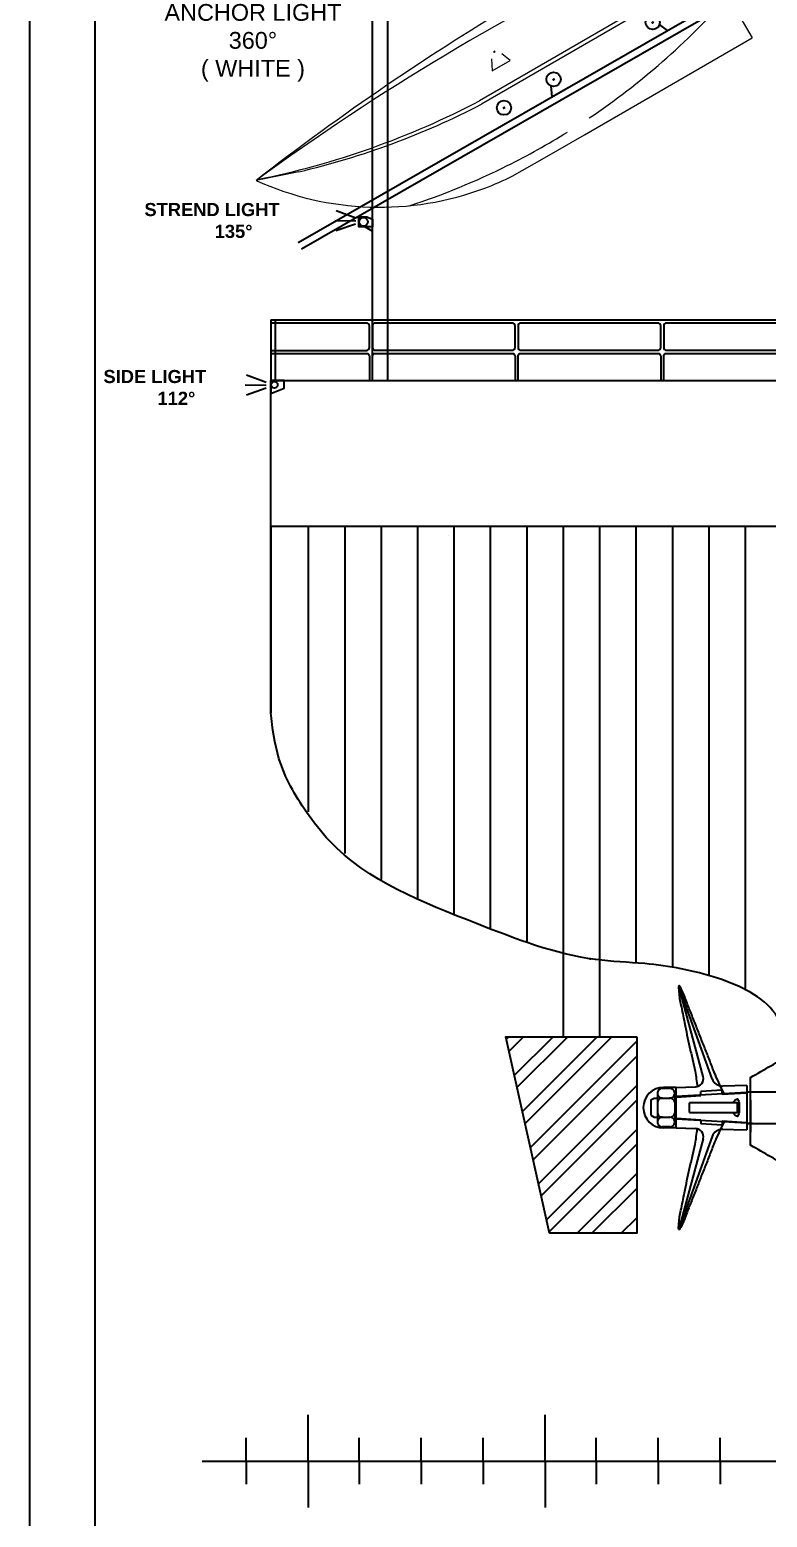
# Model space of a CAD drawing. Header units: millimetres. Extents: x 2592 to 2762, y 1632 to 1753.
# Drawn here: x 2591.74 to 2603, y 1718.48 to 1741.2 of the extents above; entities that cross this region are included whole.
import ezdxf

# ---------------------------------------------------------------- set-up
doc = ezdxf.new("R2010")
doc.units = ezdxf.units.MM
doc.linetypes.add('ACAD_ISO02W100', pattern=[15, 12, -3])
for name, color, linetype in [('-1', 7, 'Continuous'), ('14', 7, 'Continuous'), ('15', 7, 'Continuous'), ('Layer3', 7, 'Continuous'), ('p1', 1, 'Continuous')]:
    doc.layers.add(name, color=color, linetype=linetype)
doc.layers.add('16. Life Boats', color=2, linetype='Continuous', lineweight=20)
doc.styles.add('gurit', font='Arial.ttf', dxfattribs={"height": 0.00225})

# ---------------------------------------------------------------- blocks, each defined once
blk = doc.blocks.new('life boats')
at = {"layer": '16. Life Boats'}
for p, q in [((1.261953098092392, 0.9403464712722704), (1.269126946203225, 0.9445009868694827)), ((1.269126946203225, 0.9445009868694827), (1.274943268039079, 0.9344575995141707)), ((1.263181507681777, 0.9398664927405548), (1.267509578878108, 0.9423729633284453)), ((1.267129364928278, 0.942152774001595), (1.268844420935541, 0.9391912852286546)), ((1.267509578878108, 0.9423729633284453), (1.26922463488537, 0.9394114745552721)), ((1.25914495922723, 0.9339423073833819), (1.261953098092392, 0.9403464712722704)), ((1.264734371616087, 0.9376623403574988), (1.265907745819819, 0.9406053181128875)), ((1.264755513522123, 0.9387019628253833), (1.265285134462222, 0.9401325477563147)), ((1.272450558680856, 0.9387619083806417), (1.276754867547356, 0.9412546177388353)), ((1.275569830831654, 0.9366840812280783), (1.281268760859665, 0.9399844429477594)), ((1.276754867547356, 0.9412546177388353), (1.283402092502617, 0.929776460761415)), ((1.281268760859665, 0.9399844429477594), (1.281909154114943, 0.9389426528363324)), ((1.281896452884237, 0.9389633151660453), (1.254508658452822, 0.9231025083332277)), ((1.26186698839469, 0.9351505177255963), (1.263181507681777, 0.9398664927405548)), ((1.26922463488537, 0.9394114745552721), (1.264184822428786, 0.9364928206984545)), ((1.265539606212686, 0.9384185778768507), (1.266043184968923, 0.9398121725371816)), ((1.273281461800263, 0.9373271387583296), (1.274716231422546, 0.938158041877708)), ((1.274716231422546, 0.938158041877708), (1.276170311881393, 0.9356471950390618)), ((1.264184822428786, 0.9364928206984545), (1.26186698839469, 0.9351505177255963)), ((1.274943268039079, 0.9344575995141707), (1.254716384232674, 0.9227438159277147)), ((1.265651061161352, 0.919496491708392), (1.283402092502617, 0.929776460761415)), ((1.255776125465567, 0.9275566034695144), (1.255868485253818, 0.926294535230299)), ((1.255868485253818, 0.926294535230299), (1.257776242075186, 0.9273901567722856)), ((1.255983548139619, 0.9282725840553244), (1.256176298340597, 0.9283832801723688)), ((1.256024575181586, 0.9284243072144233), (1.256135271298747, 0.9282315570132993)), ((1.257776242075186, 0.9273901567722856), (1.256876148974803, 0.928097138818855)), ((1.261420652680845, 0.9170622550102485), (1.265651061161352, 0.919496491708392)), ((1.257992037637207, 0.9151258399665017), (1.261420652680845, 0.9170622550102193))]:
    blk.add_line(p, q, dxfattribs=at)
at = {"layer": '16. Life Boats', "ltscale": 0.5}
blk.add_line((1.235358275427531, 0.91558850725575), (1.230842239647104, 0.9146657179252721), dxfattribs=at)
at = {"layer": '16. Life Boats'}
for centre, radius, start, end in [((1.382154697560054, 0.708153420542257), 0.2560132592071531, 115.4527985637842, 126.2303954061974), ((1.396537308336982, 0.7018010067977078), 0.2697521844797058, 120.619080614978, 127.8973874550057), ((1.223055322620018, 0.9853329111853154), 0.07718698878699125, 303.9344563405582, 318.4883212244367), ((1.213577158667311, 1.001312175802049), 0.0882727230535804, 281.3769311907484, 297.6379982901694), ((1.21649792589089, 0.9963772103399163), 0.08296099885289318, 283.1405140436311, 297.4309839988821), ((1.21649792589089, 0.9963772103399163), 0.08296099885289318, 283.1405140436311, 297.4309839988821), ((1.223055322619901, 0.9853329111855196), 0.0771869887872427, 296.4683170481944, 301.895455503012), ((1.243933030359262, 0.943460899889738), 0.03163117617940778, 245.5526290542417, 290.6348635649205), ((1.223055322620018, 0.9853329111853154), 0.07718698878699125, 288.1575567839378, 296.4683170481944), ((1.243933030359262, 0.943460899889738), 0.03163117617940978, 290.6348635649205, 296.3892290621223)]:
    blk.add_arc(centre, radius, start, end, dxfattribs=at)
blk = doc.blocks.new('A$C7FA52DDC')
at = {"lineweight": 30}
for p, q in [((5.439657607457578, 5.630268637068355), (5.202953838280935, 5.766073505279962)), ((6.022537397707682, 5.630268637068355), (6.259241166884324, 5.766073505279962)), ((5.400044801147972, 5.520506397003771), (5.131168015454167, 5.5671637724692)), ((6.062150204016719, 5.520506397003771), (6.331026989711093, 5.5671637724692)), ((5.400361836453074, 5.40381525228571), (5.131742542786613, 5.355697566932974)), ((6.061833168715028, 5.40381525228571), (6.330452462378647, 5.355697566932974)), ((5.44057047422976, 5.294269877138902), (5.204608123809551, 5.157180833965128)), ((6.021624530935499, 5.294269877138902), (6.257586881355708, 5.157180833965128))]:
    blk.add_line(p, q, dxfattribs=at)
for p, q in [((5.591799261383501, 5.673059822921402), (5.591799261383501, 5.714225725326003)), ((5.8703957437738, 5.673059822921402), (5.8703957437738, 5.714225725326003)), ((10.86927303487508, 5.737542151256037), (10.86937063637984, 5.60772263101461)), ((10.91189109967937, 5.780192269402903), (11.98371894033167, 5.780192269402903)), ((10.99719136010359, 5.694956115701359), (11.56159606400914, 5.694956115701359)), ((11.2888403721727, 5.694956115701359), (11.94110086348681, 5.694956115701359)), ((11.94110086348681, 5.694956115701359), (11.94110086348681, 5.396629577759029)), ((12.02633701718847, 5.737574192564068), (12.02633701718847, 4.736476994579277)), ((12.02633701718847, 5.737574192564068), (12.06895509403333, 5.737574192564068)), ((12.06895509403333, 5.737574192564068), (12.06895509403333, 5.0130668861147)), ((12.49513586253195, 5.737574192564068), (12.49513586253195, 5.0130668861147)), ((12.49513586253195, 5.737574192564068), (12.53775393937681, 5.737574192564068)), ((12.53775393938875, 5.737574192564068), (12.53775393936431, 5.0130668861147)), ((12.62299009307847, 5.737574192564068), (12.62299009307847, 4.544268040765644)), ((10.87429063482753, 5.587876134458554), (11.22233865898616, 4.927830732388827)), ((10.95459093087109, 5.628848965082568), (10.95457329528793, 5.652305997536075)), ((10.95951092931822, 5.609002468541291), (11.07149711209311, 5.396629577759029)), ((11.07149711209311, 5.396629577759029), (11.56159606400914, 5.396629577759029)), ((11.2888403721727, 5.396629577759029), (11.94110086348681, 5.396629577759029)), ((11.94110086348681, 5.378062368922826), (11.94110086348681, 5.23607656659641)), ((5.521097502577648, 5.211893920516502), (5.521097502577648, 5.204893920516213)), ((6.475323021123616, 5.211893920516502), (5.521097502577648, 5.211893920516502)), ((6.291097502589567, 5.169893920516586), (5.556097502577957, 5.169893920516586)), ((5.591799261383501, 5.253059822920875), (5.591799261383501, 5.211893920516502)), ((5.8703957437738, 5.253059822920875), (5.8703957437738, 5.211893920516502)), ((6.291097502587293, 4.865431451209986), (5.923597502583478, 5.169893920516586)), ((10.60482552124293, 5.173037376309082), (10.62464371928493, 5.184418934188614)), ((10.60904384131826, 5.188637254272578), (10.6204253991971, 5.168819056227846)), ((10.61985530618907, 5.289761278875346), (11.32195472373022, 5.289685334806279)), ((10.63916698140796, 5.280643948005434), (11.29724142404635, 5.283140199629258)), ((11.1164429215601, 5.311393424056803), (11.56159606400914, 5.311393424056803)), ((11.1164429215601, 5.311393424056803), (11.27375325469566, 5.0130668861147)), ((11.2888403721727, 5.311393424056803), (11.94110086348681, 5.311393424056803)), ((11.30563428348674, 5.173037376309082), (11.32545248152931, 5.184418934188614)), ((11.30985260357457, 5.188637254272578), (11.32123416146536, 5.168819056227846)), ((11.94110086348681, 5.311393424056803), (11.94110086348681, 5.0130668861147)), ((5.404176470581008, 1.648159917776809), (11.19737022887458, 4.975181374669717)), ((10.67277755665865, 5.126848358727727), (10.68415911455, 5.107030160709598)), ((11.22880744522868, 5.098303039816926), (11.94110086348681, 5.098303039816926)), ((11.27375325469566, 5.0130668861147), (11.94110086348681, 5.0130668861147)), ((11.27375325469566, 5.0130668861147), (11.94110086348681, 5.0130668861147)), ((12.06895509403333, 5.0130668861147), (12.53775393937681, 5.0130668861147)), ((12.53775393937681, 5.036801278611563), (12.53775393937681, 4.772843434644244)), ((12.62299009307847, 5.101061351740725), (12.62299009307847, 5.020633288789611)), ((12.62299009307847, 4.996784871426769), (12.62299009307847, 4.760116737061196)), ((5.44662524893093, 1.574245757304141), (11.28607287412857, 4.927830732388827)), ((10.75771265544384, 4.857903833401394), (10.7672089079214, 4.728140449729779)), ((10.7672089079214, 4.728140449729779), (10.96336072662078, 4.840790110144042)), ((10.77903944839685, 4.931519554517706), (10.79885764643942, 4.942901112397237)), ((10.78325776847217, 4.947119432478473), (10.79463932636352, 4.92730123443647)), ((10.96336072662078, 4.840790110144042), (10.87081491750647, 4.913480619031759)), ((11.22233865898616, 4.927830732388827), (11.94110086348681, 4.927830732388827)), ((11.94110086347431, 4.927830732388827), (11.9411008634783, 4.119253951442182)), ((12.02633701718847, 4.927830732388827), (12.53775393919719, 4.927830732385871)), ((12.02633701718847, 4.757358425008931), (12.05403466412386, 4.757358425008931)), ((12.02633701718847, 4.757358425008931), (12.02633701718847, 4.288559579665787)), ((12.02633701717653, 4.757358425008931), (12.33769662598755, 4.757358425008931)), ((12.02633701718847, 4.714740348145767), (12.2964150801395, 4.714740348131215)), ((12.29507854911825, 4.714740348131215), (12.2964150801395, 4.714740348131215)), ((12.2964150801395, 4.714740348131215), (12.34240694035842, 4.714740348128032)), ((12.33769662598755, 4.757358425008931), (12.38480419819533, 4.757358425008931)), ((12.34240694035842, 4.714740348128032), (12.53775393937681, 4.714740348115754)), ((12.36564245093101, 4.757358425008931), (12.53775393937681, 4.757358425008931)), ((12.53775393937681, 4.786943426735604), (12.53775393937681, 4.695856664063683)), ((12.53775393937681, 4.714740348115754), (12.53775393937681, 4.481304782807399)), ((12.62299009307847, 4.616471123637609), (12.62299009307847, 4.615134592601578)), ((12.62299009307847, 4.615134592601578), (12.62299009307847, 4.566540936505987)), ((10.16639937188964, 4.51831360664363), (10.1758956243672, 4.388550222945412)), ((10.1758956243672, 4.388550222945412), (10.37204744305464, 4.501199883359448)), ((10.18772616483128, 4.591929327733112), (10.20754436288465, 4.603310885636517)), ((10.19194448491854, 4.607529205720709), (10.20332604280989, 4.587711007651876)), ((10.37204744305464, 4.501199883359448), (10.27950163394033, 4.573890392250121)), ((12.02633701718847, 4.544268040769055), (12.53630088608114, 4.544268040765644)), ((12.02633701718847, 4.501649963905663), (12.53728441740955, 4.501649963905663)), ((12.17281790920348, 4.544268040769055), (12.33668303185917, 4.544268040769055)), ((12.53775393937681, 4.481304782807399), (12.53775393937681, 4.118087272285663)), ((12.62299009307847, 4.566540936505987), (12.62299009307847, 4.367693097625931)), ((9.624314866533526, 4.268363164221171), (9.644133064575529, 4.279744722100702)), ((9.628533186596345, 4.283963042181711), (9.639914744488268, 4.264144844139935)), ((11.94110086348681, 4.421750931771328), (11.94110086348681, 4.119253951442173)), ((12.02633701720041, 4.331177656528723), (12.53775393937681, 4.331177656528723)), ((12.02633701718847, 4.288559579665787), (12.53775393937681, 4.288559579666014)), ((12.02633701718847, 4.288559579665787), (12.02633701718847, 4.118087272285663)), ((12.16709401232643, 4.331177656528723), (12.21849103248113, 4.331177656528723)), ((12.53775393937681, 4.282456943927116), (12.53775393937785, 4.118638936371034)), ((12.62299009307847, 4.367693097625931), (12.62299009308157, 4.118551077075153)), ((9.808636144733017, 4.177633719847506), (9.716090335618135, 4.250324228762054)), ((8.441688299422283, 3.589182710659713), (8.461506497463718, 3.600564268539472)), ((8.445906619485102, 3.604782588620708), (8.457288177377025, 3.584964390578705)), ((8.420361506459615, 3.515566989588876), (8.429857758937176, 3.385803605843137)), ((8.429857758937176, 3.385803605843137), (8.626009577636554, 3.498453266281047)), ((7.850375015870926, 3.249592483872846), (7.870193213900423, 3.260974041752604)), ((7.854593335934313, 3.26519236183384), (7.865974893825099, 3.245374163788654))]:
    blk.add_line(p, q)
at = {"linetype": 'ACAD_ISO02W100', "ltscale": 8}
for p, q in [((6.291097502589567, -1.378085130454565e-07), (6.291097502589567, 5.211893920516502)), ((6.475323021123616, -1.378085130454565e-07), (6.475323021123616, 5.211893920516502))]:
    blk.add_line(p, q, dxfattribs=at)
at = {"lineweight": 30}
for points in [[(5.870395743778348, 5.714225725326457), (5.591799261382933, 5.714225725326457)], [(5.775526818084503, 5.714225725326457), (5.775526818084503, 5.779867742772637), (5.686668187097242, 5.779867742772637), (5.686668187097242, 5.714225725326457)], [(5.870395743785737, 5.673059822921402), (5.591799261390323, 5.673059822921402)], [(5.870395743785737, 5.253059822921784), (5.591799261390323, 5.253059822921784)]]:
    blk.add_lwpolyline(points, dxfattribs=at)
for centre, radius in [((10.61473462026393, 5.178728155249189), 0.08523615369892812), ((10.61863709157686, 5.263874926255482), 0.02650804533131051), ((11.31554338251968, 5.178728155249189), 0.08523615369892812), ((11.31554338251968, 5.263964308947777), 0.02650804533131051), ((10.78894854741785, 4.937210333457585), 0.08523615369892812), ((10.19763526385171, 4.597620106672537), 0.08523615369892812), ((9.63422396554259, 4.274053943160595), 0.08523615369892812), ((8.45159739843419, 3.59487348959459), 0.08523615369892812), ((7.860284114891927, 3.255283262812952), 0.08523615369892812)]:
    blk.add_circle(centre, radius)
for centre, radius, start, end in [((10.91189109967937, 5.737574192555201), 0.04261807684946407, 90, 180.043076360264), ((10.99719136010359, 5.65233803884388), 0.04261807684946407, 90, 180.043076360264), ((11.98371894033167, 5.737574192564068), 0.04261807684946407, 0, 90), ((12.06875117852386, 5.652338038837968), 0.04261807684946407, 0, 90), ((12.58037201622168, 5.737574192564068), 0.04261807684946407, 90, 180), ((12.58037201622168, 5.737574192564068), 0.04261807684946407, 0, 90), ((10.91198870118356, 5.607754672313774), 0.04261807684946407, 180.043076360264, 207.8030946530376), ((10.91198870118356, 5.607754672313774), 0.04261807684946407, 180.043076360264, 207.8030946530376), ((10.99720899567424, 5.6288810063906), 0.04261807684946407, 180.043076360264, 207.8030946530376), ((10.99720899567424, 5.6288810063906), 0.04261807684946407, 180.043076360264, 207.8030946530376), ((12.27732030334815, 5.977294110561104), 0.3765592140148861, 236.4035580304794, 305.340642891151), ((12.27732030334815, 5.749604663201524), 0.3765592140148861, 236.4035580304794, 305.340642891151), ((5.556097502577957, 5.204893920516213), 0.035, 180, 270), ((12.27732030334815, 5.504024237606416), 0.3765592140148861, 236.4035580304794, 305.340642891151)]:
    blk.add_arc(centre, radius, start, end)
for start, end in [(123.5573097712289, 236.4426902287711), (303.5573097712289, 56.44269022877113)]:
    blk.add_arc((5.731097502577798, 5.463059822921366), 0.252, start, end, dxfattribs=at)
for centre in [(12.16207049558787, 5.621587910009737), (12.16207049558787, 5.393898462673576), (12.16207049558787, 5.14831803710598)]:
    blk.add_ellipse(centre, major_axis=(-0.05744190238213018, 0.02074015967337868), ratio=0.4222694680037375)
at = {"extrusion": (0, 0, -1)}
for centre in [(12.28058380395774, 5.600749038613628), (12.28058380395774, 5.37305959127724), (12.28058380395774, 5.127479165658713)]:
    blk.add_ellipse(centre, major_axis=(0.06107140598141507, -9.871174489270891e-05), ratio=0.4222694680037378, dxfattribs=at)
at = {"extrusion": (0, 0, -0.9999999999999999)}
for centre in [(12.39916385802215, 5.621204688115711), (12.39916385802215, 5.393515240803652), (12.39916385802215, 5.147934815208771)]:
    blk.add_ellipse(centre, major_axis=(0.05750864808991048, 0.02055436127507358), ratio=0.4222694680037372, dxfattribs=at)
blk.add_spline([(5.728352338581688, 5.614923441748886), (5.613739827172965, 5.430585447067813), (5.654851541090382, 5.321126273505968), (5.79920912925016, 5.315279009789435), (5.841992788660635, 5.380427235919285), (5.837171364456397, 5.438864246191486), (5.745227323299476, 5.525130312794943), (5.782010124089796, 5.416601891797598), (5.749867296055216, 5.379892832533585), (5.740937292623274, 5.427147451950475), (5.689301394685033, 5.502137607108295), (5.728352338581688, 5.614923441748886)], degree=3)
at = {"xscale": 112.52406386027, "yscale": 112.52406386027, "zscale": 112.52406386027}
blk.add_blockref('life boats', (-133.5948630746602, -100.5335281021569), dxfattribs=at)
at = {"width": 7.353850928959612, "attachment_point": 5, "style": 'gurit'}
for s, insert, char_height in [('FREE FALL LIFE BOAT', (6.656412636495277, 6.454493892274002), 0.28), ('ANCHOR LIGHT \\P360°\\P( WHITE )', (4.866002728503631, 4.029757938908951), 0.2)]:
    blk.add_mtext(s, dxfattribs=dict(at, insert=insert, char_height=char_height))

msp = doc.modelspace()

# ---------------------------------------------------------------- hatches: boundary and pattern name
at = {"layer": '14', "transparency": 33554676}
h = msp.add_hatch(dxfattribs=at)
h.set_pattern_fill('ANSI32', color=256, scale=0.05, angle=-5.088887490341627e-14)
h.set_pattern_definition([(44.9999999999999, (-309.5266189729714, 536.909733070811), (-0.3367596045400931, 0.3367596045400936), []), (44.9999999999999, (-309.3021124729707, 536.909733070811), (-0.3367596045400931, 0.3367596045400936), [])])
h.paths.add_polyline_path([(2600.217349034435, 1727.024972046078), (2600.221751987834, 1727.024220981285), (2600.226156001081, 1727.023474587195), (2600.230561078418, 1727.022732875362), (2600.234967223661, 1727.021995857724), (2600.239374440699, 1727.021263546025), (2600.243782733168, 1727.020535951968), (2600.248192105008, 1727.019813087479), (2600.252602560557, 1727.019094964195), (2600.257014103439, 1727.018381593977), (2600.261426737187, 1727.017672988536), (2600.265840465554, 1727.016969159768), (2600.270255292979, 1727.016270119435), (2600.274671223508, 1727.015575879184), (2600.27908826064, 1727.014886450962), (2600.283506408482, 1727.014201846426), (2600.287925670543, 1727.013522077403), (2600.29234605096, 1727.012847155698), (2600.29676755324, 1727.012177093153), (2600.301190181808, 1727.011511901414), (2600.305613940764, 1727.010851592267), (2600.310038833215, 1727.0101961776), (2600.3144648632, 1727.009545669102), (2600.318892035235, 1727.008900078648), (2600.323320352837, 1727.008259417938), (2600.327749819609, 1727.00762369876), (2600.332180439669, 1727.006992932977), (2600.443323268445, 1726.992836778935), (2600.216481744781, 1727.025120943442)])
h = msp.add_hatch(dxfattribs=at)
h.set_pattern_fill('ANSI32', color=256, scale=0.05, angle=-5.088887490341627e-14)
h.set_pattern_definition([(44.9999999999999, (87.7747376127295, 500.9635951709633), (-0.3367596045400931, 0.3367596045400936), []), (44.9999999999999, (87.99924411272923, 500.9635951709633), (-0.3367596045400931, 0.3367596045400936), [])])
h.paths.add_polyline_path([(2599.005307424324, 1725.82146520642), (2599.672307424324, 1722.82146520642), (2601.005307424324, 1722.82146520642), (2601.005307424324, 1725.82146520642)])

# ---------------------------------------------------------------- linework, layer by layer
at = {"layer": '-1', "color": 7}
for points in [[(2761.939063657606, 1631.917836721016), (2591.739063657606, 1631.917836721016), (2591.739063657606, 1752.717836721016), (2761.939063657606, 1752.717836721016)], [(2760.939063657606, 1632.917836721016), (2592.739063657606, 1632.917836721016), (2592.739063657606, 1751.717836721016), (2760.939063657606, 1751.717836721016)]]:
    msp.add_lwpolyline(points, close=True, dxfattribs=at)
at = {"color": 7}
for p, q in [((2596.714870247761, 1738.320332165804), (2596.415562018447, 1738.433097786682)), ((2596.715259907658, 1738.275960025551), (2596.395434059416, 1738.279555603878)), ((2596.71387278245, 1738.231607860449), (2596.412105032706, 1738.125599716414)), ((2595.417688039786, 1736.767460687684), (2604.222900344407, 1736.767400664362)), ((2595.349374251911, 1735.812016913324), (2595.050066022597, 1735.924782534202)), ((2595.349763911807, 1735.767644773071), (2595.029938063566, 1735.771240351397)), ((2595.3483767866, 1735.723292607969), (2595.046609036856, 1735.617284463934)), ((2601.605896523322, 1724.913905488533), (2602.773896523322, 1724.982405488533)), ((2601.812396523321, 1724.665905488533), (2601.812396523321, 1724.811905488533)), ((2602.773896523322, 1724.495405488533), (2601.605896523322, 1724.563905488533))]:
    msp.add_line(p, q, dxfattribs=at)
for p, q in [((2596.764928266015, 1738.339253299956), (2596.885600270883, 1738.339253299956)), ((2596.860920582556, 1738.189207362088), (2596.970610229534, 1738.122067400755)), ((2595.492202878263, 1735.840920820599), (2595.492205618763, 1736.767460179713)), ((2595.488012117781, 1736.622409696936), (2595.492205194776, 1736.62411364952)), ((2595.491913963258, 1736.578392912869), (2595.492205059893, 1736.578510995608)), ((2595.41768789879, 1733.617207362089), (2708.178541309216, 1733.617207362089)), ((2595.41768789879, 1733.617207362089), (2595.41768789879, 1730.768074303886)), ((2595.995896055655, 1729.25396725476), (2595.995896055655, 1733.617207362089)), ((2596.551824457254, 1728.617671715939), (2596.551824457255, 1733.617207362089)), ((2597.107752858853, 1728.221220586159), (2597.107752858855, 1733.617207362089)), ((2597.663681260452, 1727.933224774606), (2597.663681260455, 1733.617207362089)), ((2598.219609662053, 1727.69672599974), (2598.219609662056, 1733.617207362089)), ((2598.775538063655, 1727.478459807416), (2598.775538063655, 1733.617207362089)), ((2599.331466465254, 1727.26039450989), (2599.331466465254, 1733.617207362089)), ((2599.887394866853, 1725.82146520642), (2599.887394866853, 1733.617207362089)), ((2600.443323268452, 1725.82146520642), (2600.443323268454, 1733.617207362089)), ((2600.999251670054, 1726.948281387251), (2600.999251670054, 1733.617207362089)), ((2601.555149535397, 1726.883277849735), (2601.555180071655, 1733.617207362089)), ((2602.111108473252, 1726.765054826249), (2602.111108473254, 1733.617207362089)), ((2602.667036874853, 1726.557487872386), (2602.667036874856, 1733.617207362089)), ((2601.320689652438, 1724.95434069455), (2601.320615033402, 1724.518565523666)), ((2601.605896523322, 1725.048613969133), (2601.415896523321, 1725.048613969133)), ((2601.58531231825, 1724.967133190845), (2601.585312318251, 1724.510677786224)), ((2601.604167895363, 1725.048613969133), (2601.604167895363, 1724.429197007933)), ((2602.688819116595, 1724.982405488533), (2608.223090093713, 1724.982405488532)), ((2601.220602762849, 1724.855905488534), (2601.270602762848, 1724.884905488533)), ((2601.220602762849, 1724.855905488534), (2601.220602762849, 1724.621905488533)), ((2601.270602762848, 1724.884905488533), (2601.320602762848, 1724.884905488533)), ((2601.320602762848, 1724.884905488533), (2601.320677762849, 1724.884905488534)), ((2601.388797091291, 1724.884905488533), (2601.517702194879, 1724.884905488533)), ((2601.58531231825, 1724.859113245548), (2601.58531231825, 1724.510677786223)), ((2601.604167895363, 1724.856716147568), (2601.604167895363, 1724.506716147569)), ((2602.744237415523, 1724.853099015245), (2602.744237415523, 1724.366099015245)), ((2601.220602762849, 1724.621905488533), (2601.270602762848, 1724.592905488534)), ((2601.270602762848, 1724.592905488534), (2601.320602762848, 1724.592905488534)), ((2601.320602762848, 1724.592905488534), (2601.320627762848, 1724.592905488534)), ((2601.388797091299, 1724.592905488534), (2601.517702194873, 1724.592905488534)), ((2602.688819116596, 1724.495405488533), (2608.223090093713, 1724.495405488533)), ((2601.605896523322, 1724.429197007933), (2601.415896523321, 1724.429197007933)), ((2595.9897533214, 1719.696437463535), (2595.9897533214, 1720.05013119256)), ((2599.606359328705, 1719.696437466855), (2599.606359328705, 1720.05013119588)), ((2595.04418502682, 1719.342743808972), (2595.04418502682, 1719.696437537998)), ((2595.989753261852, 1719.342743808972), (2595.989753261852, 1719.696437537998)), ((2596.769654564063, 1719.342743812292), (2596.769654564063, 1719.696437541318)), ((2597.715222799095, 1719.342743812292), (2597.715222799095, 1719.696437541318)), ((2598.660791034125, 1719.342743812292), (2598.660791034125, 1719.696437541318)), ((2599.606359269157, 1719.342743812292), (2599.606359269157, 1719.696437541318)), ((2600.386260571367, 1719.342743812292), (2600.386260571367, 1719.696437541317)), ((2601.331828806399, 1719.342743812292), (2601.331828806399, 1719.696437541317)), ((2602.277397041429, 1719.342743812292), (2602.277397041429, 1719.696437541317)), ((2595.04418502682, 1719.342743663547), (2595.044185027149, 1718.989049934521)), ((2595.989753261852, 1719.342743664421), (2595.989753262177, 1718.989049935396)), ((2596.769654564063, 1719.342743665117), (2596.769654564388, 1718.989049936093)), ((2597.715222799095, 1719.342743665992), (2597.715222799422, 1718.989049936968)), ((2598.660791034125, 1719.342743666866), (2598.660791034453, 1718.989049937841)), ((2599.606359269157, 1719.34274366774), (2599.606359269481, 1718.989049938716)), ((2600.386260571367, 1719.342743665117), (2600.386260571692, 1718.989049936093)), ((2601.331828806399, 1719.342743665992), (2601.331828806725, 1718.989049936968)), ((2602.277397041429, 1719.342743666866), (2602.277397041757, 1718.989049937841)), ((2595.989753321728, 1718.989050009858), (2595.989753322054, 1718.635356280832)), ((2599.606359329032, 1718.989050013178), (2599.606359329359, 1718.635356284152))]:
    msp.add_line(p, q)
at = {"ltscale": 5}
msp.add_line((2594.372775233034, 1719.342743812292), (2723.460221249419, 1719.342743812292), dxfattribs=at)
for points in [[(2596.96999290654, 1738.189207362088), (2596.764928266015, 1738.189207362088), (2596.764928266015, 1738.339253299956)], [(2596.885600270883, 1738.339253299956), (2596.96999290654, 1738.306965137618), (2596.96999290654, 1738.189207362088)], [(2601.320690877544, 1724.96149531054), (2601.320615033402, 1724.518565523666), (2601.320615033402, 1724.518565523666)], [(2601.517702194876, 1725.030905488533), (2601.388797091294, 1725.030905488533)], [(2601.388797091291, 1724.446905488533), (2601.517702194879, 1724.446905488533)], [(2601.517702194876, 1724.446905488533), (2601.388797091294, 1724.446905488533)]]:
    msp.add_lwpolyline(points)
for points in [[(2595.417688041924, 1736.3023327191), (2596.877954360656, 1736.3023327191, 0.4142135622201901), (2596.924281727458, 1736.348660085877), (2596.924281727627, 1736.672951653477, 0.414213562526002), (2596.877954360826, 1736.719279020301), (2595.417688040008, 1736.719279020301)], [(2604.222900344407, 1736.720209884651), (2601.464367079734, 1736.720209884651, 0.414213562373095), (2601.418039712934, 1736.673882517851), (2601.418039712934, 1736.349590950251, 0.414213562373095), (2601.464367079734, 1736.303263583451), (2604.222900344407, 1736.303263583451)], [(2595.417688042137, 1736.256005339796), (2596.877954360631, 1736.256005339796, -0.4142135623730969), (2596.924281727431, 1736.209677972997), (2596.924282864479, 1735.838500241716)], [(2596.970610229534, 1735.839791009048), (2596.970610229534, 1736.210608837347, -0.414213562373095), (2597.016937596333, 1736.256936204146), (2599.101669102331, 1736.256936204146, -0.4142135623730969), (2599.147996469131, 1736.210608837347), (2599.14799760618, 1735.839431106066)], [(2599.194324971234, 1735.839791009048), (2599.194324971234, 1736.210608837347, -0.414213562373095), (2599.240652338034, 1736.256936204146), (2601.325383844032, 1736.256936204146, -0.4142135623730969), (2601.371711210832, 1736.210608837347), (2601.37171234788, 1735.839431106066)], [(2601.418039712934, 1735.839791009048), (2601.418039712934, 1736.210608837347, -0.414213562373095), (2601.464367079734, 1736.256936204146), (2604.222900344407, 1736.256936204146)]]:
    msp.add_lwpolyline(points, format="xyb")
for points in [[(2597.016937596333, 1736.303263583451), (2599.101669102356, 1736.303263583451, 0.4142135622201901), (2599.147996469158, 1736.349590950227), (2599.147996469327, 1736.673882517828, 0.414213562526002), (2599.101669102527, 1736.720209884651), (2597.016937596333, 1736.720209884651, 0.414213562373095), (2596.970610229534, 1736.673882517851), (2596.970610229534, 1736.349590950251, 0.414213562373095)], [(2599.240652338034, 1736.303263583451), (2601.325383844056, 1736.303263583451, 0.4142135622201901), (2601.371711210858, 1736.349590950227), (2601.371711211028, 1736.673882517828, 0.414213562526002), (2601.325383844227, 1736.720209884651), (2599.240652338034, 1736.720209884651, 0.414213562373095), (2599.194324971234, 1736.673882517851), (2599.194324971234, 1736.349590950251, 0.414213562373095)]]:
    msp.add_lwpolyline(points, format="xyb", close=True)
for points in [[(2595.417688039786, 1735.6447065794), (2595.622752680312, 1735.723163192959), (2595.622752680312, 1735.840920968488), (2595.417688039786, 1735.840920968488)], [(2601.005307424324, 1725.82146520642), (2601.005307424324, 1722.82146520642), (2599.672307424324, 1722.82146520642), (2599.005307424324, 1725.82146520642)]]:
    msp.add_lwpolyline(points, close=True)
at = {"color": 7}
msp.add_lwpolyline([(2601.812396523321, 1724.665905488533), (2602.542396523322, 1724.665905488533), (2602.542396523322, 1724.811905488533), (2601.812396523321, 1724.811905488533)], dxfattribs=at)
for centre, radius in [((2596.834989508388, 1738.265975642652), 0.06477849567691348), ((2595.473403607066, 1735.777375331181), 0.04966261542813299)]:
    msp.add_circle(centre, radius)
for centre, radius, start, end in [((2601.415896523321, 1724.738905488533), 0.3097084805999657, 90, 270), ((2601.393772091292, 1724.957905488533), 0.07316932844435248, 86.10128181229486, 273.8987181905259), ((2601.512727194877, 1724.957905488533), 0.07316932844435248, 7.245112644469385, 93.89871818770514), ((2601.512727194877, 1724.957905488533), 0.07316932844435248, 266.1012818094222, 352.7548873556889), ((2601.393772091292, 1724.811905488534), 0.07316932844435248, 86.10128180942215, 182.3585492450046), ((2601.393772091292, 1724.665905488533), 0.07316932844435248, 177.6414507550214, 273.8987181905259), ((2601.512727194877, 1724.811905488534), 0.07316932844435248, 7.245112644469385, 93.89871819052587), ((2601.393772091292, 1724.519905488533), 0.07316932844435248, 86.10128180942215, 273.8987181877051), ((2601.512727194877, 1724.665905488533), 0.07316932844435248, 266.1012818094222, 352.7548873556889), ((2601.512727194877, 1724.519905488533), 0.07316932844435248, 7.245112641421835, 93.89871819052587), ((2601.512727194877, 1724.519905488533), 0.07316932844435248, 266.1012818122948, 352.7548873587332)]:
    msp.add_arc(centre, radius, start, end)
msp.add_open_spline([(2602.470396523322, 1724.811905488533), (2602.497934756873, 1724.846324411012), (2602.544571666898, 1724.904613995483), (2602.560765038435, 1724.83884081953), (2602.567396523321, 1724.811905488533), (2602.567396523321, 1724.763238821867), (2602.567396523321, 1724.7145721552), (2602.567396523321, 1724.665905488533), (2602.560765038435, 1724.638970157537), (2602.544571666898, 1724.573196981583), (2602.497934756873, 1724.631486566054), (2602.470396523322, 1724.665905488533)], degree=3, knots=[0, 0, 0, 0, 0.09372299611093435, 0.1587229961109189, 0.1587229961109189, 0.1587229961109189, 1.158722996110919, 1.158722996110919, 1.158722996110919, 1.223722996110904, 1.317445992221838, 1.317445992221838, 1.317445992221838, 1.317445992221838], dxfattribs=at)
at = {"layer": '15'}
msp.add_open_spline([(2709.390793633483, 1735.826749626818), (2709.816786050874, 1735.918534118672), (2710.476985403004, 1736.173800104396), (2710.947829619868, 1736.642288680865), (2711.115931255481, 1736.809549301577), (2714.661996001929, 1736.809549301577), (2718.20806074838, 1736.809549301577), (2721.754125494831, 1736.809549301577), (2720.760791867155, 1735.823711433069), (2719.403065520617, 1734.476230576489), (2717.166860462132, 1731.123499791985), (2717.166860462132, 1731.123499791985), (2716.481240629732, 1729.38949002887), (2715.911351830133, 1727.077736075828), (2715.312638372503, 1724.752050032809), (2714.309412688512, 1722.776603530886), (2713.817759512182, 1721.862344297019), (2712.442247790199, 1721.892137191976), (2690.304028711876, 1721.878110192948), (2668.165809633556, 1721.864083193916), (2646.027590555233, 1721.850056194886), (2632.996305634211, 1721.850056194886), (2619.965020713186, 1721.850056194886), (2606.933735792158, 1721.850056194886), (2606.933735792161, 1721.850056194886), (2606.933735792158, 1721.850056194886), (2606.635781680252, 1721.855592165128), (2605.714831056234, 1721.921941743719), (2604.643702094466, 1722.385458908823), (2603.828961547982, 1722.978081475115), (2603.494937410399, 1723.573827288317), (2603.361780064163, 1723.811318902222), (2603.155932514616, 1723.929208730321), (2602.95008496507, 1724.047098558418), (2602.744237415521, 1724.164988386516), (2602.744237415523, 1724.510281693731), (2602.744237415523, 1724.855575000946), (2602.744237415523, 1725.200868308163), (2602.95008496507, 1725.318758136259), (2603.155932514616, 1725.436647964357), (2603.361780064163, 1725.554537792455), (2603.302942047411, 1725.77480024116), (2603.151654470345, 1726.341151284635), (2602.199925756276, 1726.777759868542), (2601.261095584652, 1726.947536222752), (2599.986307874954, 1726.989899861832), (2598.362154790731, 1727.629443156275), (2596.715889043831, 1728.266269645705), (2595.882453435473, 1729.341074886951), (2595.513322029905, 1729.988536474958), (2595.446650509985, 1730.531992783743), (2595.41768789879, 1730.768074303885), (2595.41768789879, 1731.686900412084), (2595.41768789879, 1732.605726520285), (2595.41768789879, 1733.524552628486), (2595.41768789879, 1734.296675408487), (2595.41768789879, 1735.068798188488), (2595.41768789879, 1735.840920968488), (2604.953053818182, 1735.840920968488), (2614.488419737579, 1735.840920968487), (2623.655187129938, 1735.840920968485), (2623.69109711111, 1735.826071688628), (2623.726214851079, 1735.81122240877), (2623.760582402095, 1735.79638465934)], degree=3, knots=[1.13454514237411, 1.13454514237411, 1.13454514237411, 1.13454514237411, 2.515132360534746, 3.281720821667508, 3.281720821667508, 3.281720821667508, 4.281720821667508, 4.281720821667508, 4.281720821667508, 8.726256473635253, 10.35668192706481, 12.49862801366491, 13.80363957310529, 16.24346019169811, 20.22653670860398, 21.73091136993446, 23.96603195647983, 23.96603195647983, 23.96603195647983, 24.96603195647983, 24.96603195647983, 24.96603195647983, 25.96603195647983, 25.96603195647983, 25.96603195647983, 26.19827055779957, 26.70333173779524, 28.17509847272985, 29.14034162955582, 30.46013889997969, 31.33505058111759, 31.33505058111759, 31.33505058111759, 32.33505058111759, 32.33505058111759, 32.33505058111759, 33.33505058111759, 33.33505058111759, 33.33505058111759, 34.33505058111759, 34.33505058111759, 34.33505058111759, 35.04719522524263, 36.16615644903899, 37.3913968997629, 38.20257109674097, 40.25239092592886, 43.03588775100259, 43.63799175292769, 44.63294958126404, 45.39713443073659, 45.39713443073659, 45.39713443073659, 46.39713443073659, 46.39713443073659, 46.39713443073659, 47.39713443073659, 47.39713443073659, 47.39713443073659, 48.39713443073659, 48.39713443073659, 48.39713443073659, 48.4735221241009, 48.4735221241009, 48.4735221241009, 48.4735221241009], dxfattribs=at)
at = {"layer": 'Layer3'}
msp.add_line((2595.417688039786, 1736.767460687684), (2595.417688039786, 1735.840920968488), dxfattribs=at)
at = {"layer": 'Layer3', "color": 0}
msp.add_lwpolyline([(2598.139115436605, 1733.473872557385), (2598.139050504552, 1733.473872557385)], dxfattribs=at)
at = {"layer": 'p1', "color": 7}
for p, q in [((2602.019888393048, 1725.214627866177), (2601.65043484232, 1726.593447288533)), ((2602.156526424206, 1725.179582995531), (2601.65043484232, 1726.593447288533)), ((2601.605896523322, 1725.048613969133), (2601.902550924558, 1725.057098082812)), ((2601.605896523322, 1724.901344804795), (2601.984918503698, 1724.923454366226)), ((2602.309797136222, 1725.004996359176), (2601.984918503698, 1724.986045151976)), ((2601.984918503697, 1724.923454366226), (2601.984918503698, 1724.986045151976)), ((2602.309797136222, 1724.942405573427), (2602.309797136222, 1725.004996359176)), ((2602.309797136221, 1724.942405573427), (2602.688819116596, 1724.964515134858)), ((2602.688819116596, 1725.079584817193), (2602.318442751655, 1725.0689923056)), ((2602.688819116596, 1725.079584817193), (2602.688819116596, 1724.398226159873)), ((2602.688819116596, 1724.964515134858), (2602.688819116596, 1724.513295842208)), ((2601.605896523322, 1724.576466172271), (2601.984918503696, 1724.55435661084)), ((2601.984918503696, 1724.55435661084), (2601.984918503697, 1724.49176582509)), ((2602.309797136222, 1724.47281461789), (2601.984918503697, 1724.49176582509)), ((2602.309797136221, 1724.53540540364), (2602.688819116596, 1724.513295842208)), ((2602.309797136222, 1724.53540540364), (2602.309797136222, 1724.47281461789)), ((2601.605896523322, 1724.429197007933), (2601.902550924559, 1724.420712894254)), ((2602.156526424206, 1724.298227981536), (2601.65043484232, 1722.884363688533)), ((2602.019888393048, 1724.26318311089), (2601.65043484232, 1722.884363688533)), ((2602.283787684174, 1724.409809782775), (2602.688819116596, 1724.398226159873))]:
    msp.add_line(p, q, dxfattribs=at)
at = {"layer": 'p1'}
msp.add_line((2601.604167895363, 1724.844155463831), (2601.604167895363, 1724.519276831307), dxfattribs=at)
at = {"layer": 'p1', "color": 7}
for centre, radius, start, end in [((2601.898972280161, 1725.182228491377), 0.1251815715, 271.6381737073638, 15.00000000005153), ((2602.31367122579, 1725.235832850352), 0.166908762, 199.6947869978315, 271.6381737073638), ((2601.898972280161, 1724.29558248569), 0.1251815715, 344.9999999999485, 88.36182629263618), ((2602.31367122579, 1724.241978126714), 0.166908762, 88.36182629263618, 160.3052130021563)]:
    msp.add_arc(centre, radius, start, end, dxfattribs=at)
for points in [[(2602.343663852508, 1724.944381127044), (2602.244543662031, 1725.146915708926), (2602.185264381682, 1725.282217426811), (2602.112404277778, 1725.480722208534), (2602.037579487323, 1725.667251463743), (2601.96339607963, 1725.851630568533), (2601.894919442504, 1726.037084748534), (2601.816453814954, 1726.222538928533), (2601.748345226884, 1726.407993108533), (2601.624468736262, 1726.710055166605), (2601.655914764954, 1726.421650855637), (2601.69038372847, 1726.257700354499), (2601.730427070058, 1726.063009437266), (2601.773258005878, 1725.85209694319), (2601.808509505601, 1725.664761659246), (2601.860125834832, 1725.481849248265), (2601.903055055187, 1725.280301174285), (2601.920947399025, 1725.139369178919), (2601.930427621494, 1725.061063367084)], [(2602.343663852508, 1724.533429850023), (2602.244543662031, 1724.330895268141), (2602.185264381682, 1724.195593550255), (2602.112404277778, 1723.997088768533), (2602.037579487323, 1723.810559513323), (2601.96339607963, 1723.626180408532), (2601.894919442504, 1723.440726228533), (2601.816453814954, 1723.255272048533), (2601.748345226884, 1723.069817868533), (2601.624468736262, 1722.767755810461), (2601.655914764954, 1723.056160121429), (2601.69038372847, 1723.220110622568), (2601.730427070058, 1723.4148015398), (2601.773258005878, 1723.625714033877), (2601.808509505601, 1723.81304931782), (2601.860125834832, 1723.995961728801), (2601.903055055187, 1724.197509802781), (2601.920947399025, 1724.338441798148), (2601.930427621494, 1724.416747609983)]]:
    msp.add_open_spline(points, degree=3, knots=[0.2054200908425838, 0.2054200908425838, 0.2054200908425838, 0.2054200908425838, 0.4669998423659315, 0.6833053797099506, 0.8962844095199511, 1.110997316849837, 1.325467796979453, 1.543328312432886, 1.735524660937351, 1.979794334499285, 2.18011273218923, 2.292524562416932, 2.588159301524722, 2.792157397392397, 2.996354727073942, 3.202727791135446, 3.407145668749636, 3.66222010574223, 3.66222010574223, 3.66222010574223, 3.66222010574223], dxfattribs=at)

# ---------------------------------------------------------------- block references
at = {"xscale": 1.28, "yscale": 1.28, "zscale": 1.28}
msp.add_blockref('A$C7FA52DDC', (2588.918005426219, 1735.839791185443), dxfattribs=at)

# ---------------------------------------------------------------- texts
at = {"char_height": 0.3, "width": 6.667441924211483, "attachment_point": 5, "style": 'gurit'}
for s, insert in [('{\\fArial|b1|i0|c0|p34;^I\\H0.66667x;STREND LIGHT\\P          135%%D}', (2594.463469750963, 1738.284579818601)), ('{\\fArial|b1|i0|c0|p34;^I\\H0.66667x;SIDE LIGHT\\P          112%%D}', (2593.590057269677, 1735.736717826129))]:
    msp.add_mtext(s, dxfattribs=dict(at, insert=insert))

doc.saveas('drawing.dxf')
